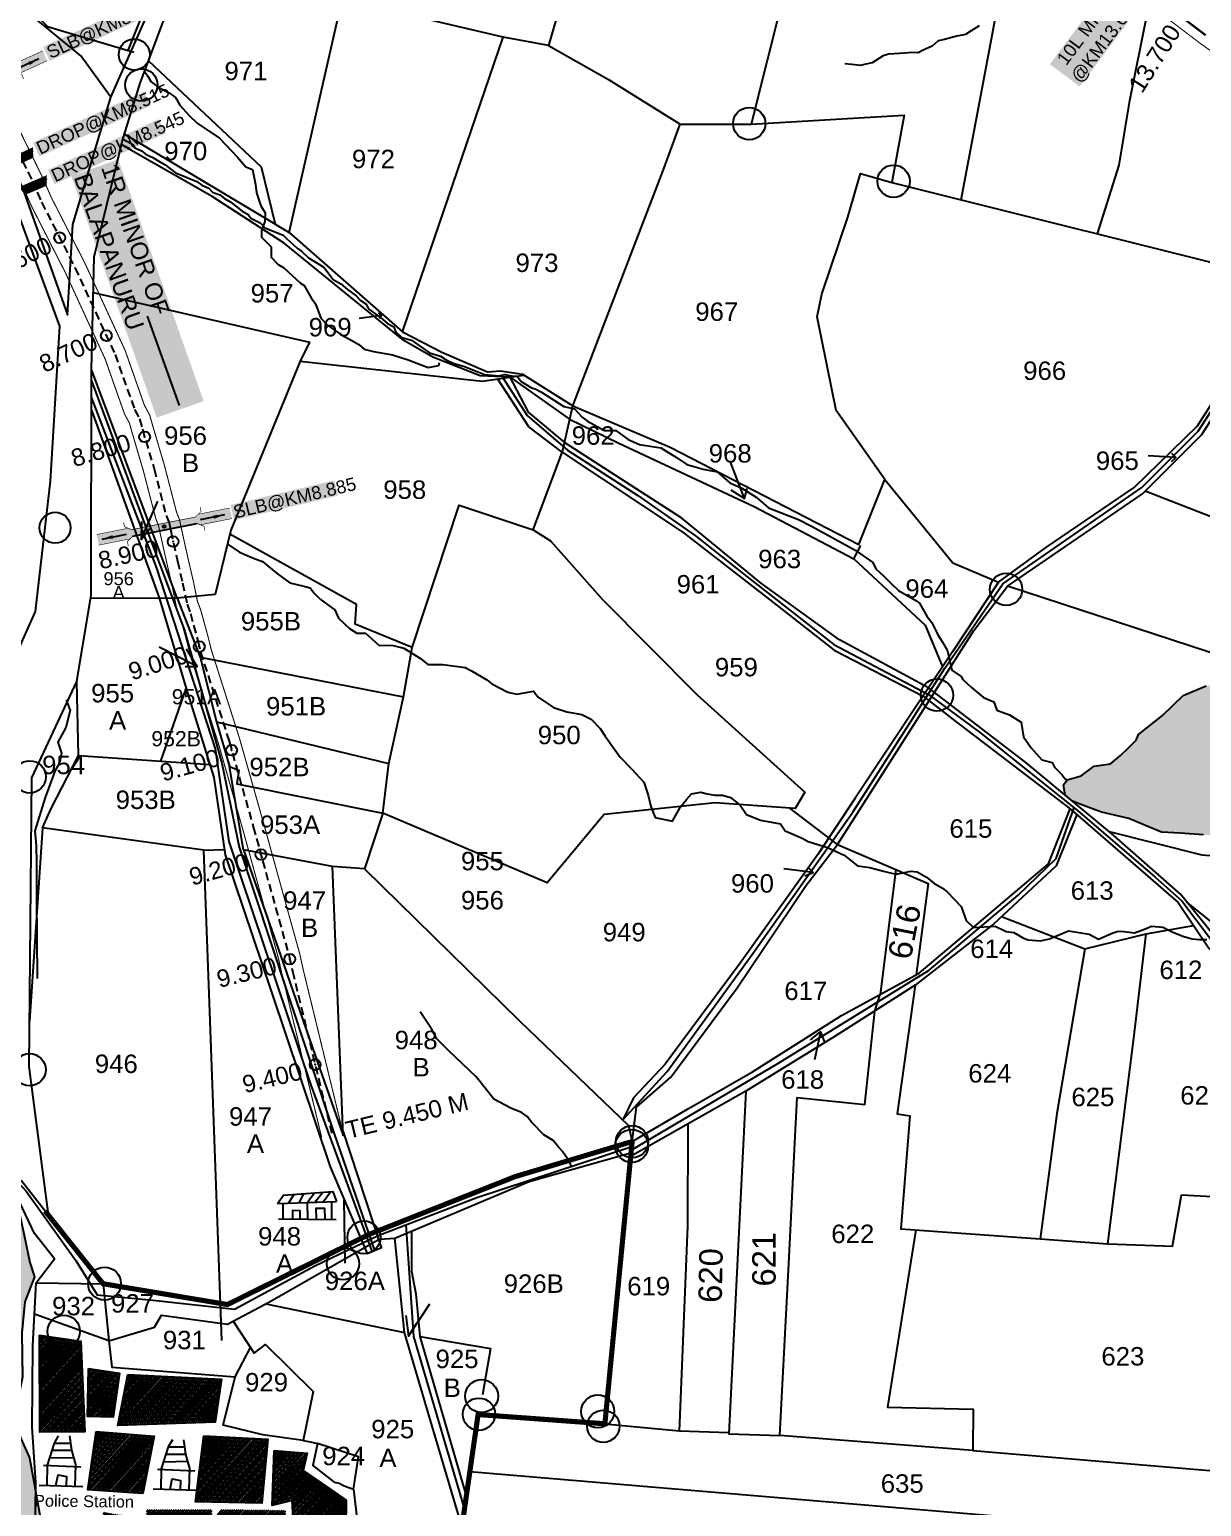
# Model space of a CAD drawing. Header units: millimetres. Extents: x 194974 to 210505, y 1603976 to 1614238.
# Drawn here: x 197653 to 198733, y 1608904 to 1610265 of the extents above; entities that cross this region are included whole.
import ezdxf
from ezdxf.enums import TextEntityAlignment as Align

# ---------------------------------------------------------------- set-up
doc = ezdxf.new("R2010")
doc.units = ezdxf.units.MM
doc.header["$LTSCALE"] = 15
doc.header["$PDMODE"] = 32
doc.header["$PDSIZE"] = 10
doc.linetypes.add('ACAD_ISO02W100', pattern=[15, 12, -3])
doc.linetypes.add('HIDDEN2', pattern=[0.1875, 0.125, -0.0625])
for name, color, linetype in [('BOUNDRY STONES', 240, 'Continuous'), ('CANAL1', 7, 'Continuous'), ('CS', 134, 'Continuous'), ('CSMark', 72, 'Continuous'), ('PAPER SIZE', 5, 'Continuous'), ('PLOTS', 7, 'Continuous'), ('PLOTS NO', 7, 'Continuous'), ('ROADS', 1, 'Continuous'), ('STREAMS', 4, 'Continuous'), ('STRUCTURE', 5, 'Continuous'), ('VILLAGE', 7, 'Continuous'), ('VILLAGE BOUNDRY', 5, 'Continuous'), ('wells', 7, 'Continuous')]:
    doc.layers.add(name, color=color, linetype=linetype)
doc.styles.get("Standard").update_dxf_attribs({"font": 'arial.ttf'})
doc.dimstyles.get("Standard").update_dxf_attribs({"dimtxt": 0.18, "dimasz": 0.18, "dimexe": 0.18, "dimexo": 0.0625, "dimgap": 0.09, "dimtad": 0, "dimtih": 1, "dimtoh": 1, "dimdec": 4, "dimzin": 0, "dimdsep": 46, "dimtxsty": 'Standard', "dimcen": 0.09, "dimadec": 0, "dimazin": 0, "dimtfac": 1, "dimtdec": 4, "dimtofl": 0, "dimtmove": 0, "dimatfit": 3, "dimfxl": 1, "dimtolj": 1, "dimtzin": 0, "dimarcsym": 0})

# ---------------------------------------------------------------- blocks, each defined once
blk = doc.blocks.new('DROP')
h = blk.add_hatch()
h.set_pattern_fill('ANSI31', color=1, scale=10, angle=45)
h.set_pattern_definition([(90, (-324.4107, -25.7687), (-1.25, 0), [])])
h.paths.add_polyline_path([(-9.9, -4.3), (-13.8, 4.1), (13.8, 4.1), (10.2, -4.3)])
at = {"layer": 'STRUCTURE', "color": 5, "const_width": 0.49}
blk.add_lwpolyline([(-9.9, -4.3), (-13.8, 4.1), (13.8, 4.1), (10.2, -4.3), (-9.9, -4.3)], dxfattribs=at)
at = {"layer": 'STRUCTURE', "color": 5}
blk.add_circle((0, 0), 1.33, dxfattribs=at)
blk = doc.blocks.new('SLB')
at = {"layer": 'STRUCTURE'}
h = blk.add_hatch(dxfattribs=at)
h.set_pattern_fill('DOTS', color=6, scale=20, angle=320.3722, style=0)
h.set_pattern_definition([(320.372247934, (-159.4327, -72.9564), (1.2786241598, 0.5641323054), [0, -1.25])])
h.paths.add_polyline_path([(769699.5, 1706871.1), (769699.5, 1706861.1), (769729.1, 1706861.1), (769732.1, 1706863.1), (769792.1, 1706863.1), (769795.1, 1706861.1), (769824.7, 1706861.1), (769824.7, 1706871.1), (769795.1, 1706871.1), (769792.1, 1706869.1), (769732.1, 1706869.1), (769729.1, 1706871.1)])
at = {"layer": 'STRUCTURE', "color": 6, "const_width": 0.628}
for points in [[(769726.1, 1706877.1), (769726.1, 1706873.1), (769732.1, 1706869.1), (769792.1, 1706869.1), (769798.1, 1706873.1), (769798.1, 1706877.1)], [(769726.1, 1706855.1), (769726.1, 1706859.1), (769732.1, 1706863.1), (769792.1, 1706863.1), (769798.1, 1706859.1), (769798.1, 1706855.1)]]:
    blk.add_lwpolyline(points, dxfattribs=at)
at = {"layer": 'STRUCTURE', "color": 6, "linetype": 'ACAD_ISO02W100', "ltscale": 0.5, "const_width": 0.5}
for points in [[(769699.5, 1706871.1), (769729.1, 1706871.1)], [(769795.1, 1706871.1), (769824.7, 1706871.1)], [(769699.5, 1706861.1), (769729.1, 1706861.1)], [(769795.1, 1706861.1), (769824.7, 1706861.1)]]:
    blk.add_lwpolyline(points, dxfattribs=at)
at = {"layer": 'STRUCTURE', "color": 6}
blk.add_lwpolyline([(769732.1, 1706863.1), (769792.1, 1706863.1)], dxfattribs=at)
blk.add_lwpolyline([(769732.1, 1706863.1), (769792.1, 1706863.1)], dxfattribs=at)
at = {"layer": 'STRUCTURE', "color": 0}
blk.add_circle((769762.1, 1706866.1), 1.24, dxfattribs=at)
for points in [[(769703.8, 1706866), (769726.7, 1706866)], [(769818.6, 1706865.8), (769795.7, 1706865.8)]]:
    blk.add_leader(points, dimstyle='Standard', override={"dimasz": 10, "dimgap": 0.09, "dimtad": 0}, dxfattribs=at)

msp = doc.modelspace()

# ---------------------------------------------------------------- hatches: boundary and pattern name
at = {"layer": 'VILLAGE'}
h = msp.add_hatch(dxfattribs=at)
h.set_pattern_fill('ANSI31', color=30, scale=11.805297, angle=2.6274)
h.set_pattern_definition([(47.627391, (153890.0272, 1592848.3399), (-1.09018614, 0.99452142), [])])
h.paths.add_polyline_path([(197717.2, 1608778.7), (197778.5, 1608777.5), (197782.5, 1608759.6), (197779.8, 1608744.3), (197747.3, 1608750.3), (197740.4, 1608725.5), (197723.1, 1608727), (197724, 1608737.1), (197697, 1608745), (197693.5, 1608746.6), (197696.2, 1608756.5), (197712.8, 1608755.4)])
h.paths.add_polyline_path([(197725.7, 1608835.5), (197779.6, 1608830.7), (197779.2, 1608784.8), (197718.6, 1608785.3)])
h.paths.add_polyline_path([(197788, 1608781.2), (197821.5, 1608778.2), (197821.3, 1608900.9), (197760.6, 1608900.7), (197759.6, 1608852.9), (197793, 1608852.3), (197792.5, 1608827.2)])
h.paths.add_polyline_path([(197828, 1608854.9), (197888.2, 1608855.8), (197890.8, 1608802.8), (197910.2, 1608799.9), (197907.8, 1608769.8), (197830.5, 1608776.1), (197828.7, 1608828.4)])
h.paths.add_polyline_path([(197816.7, 1608685.4), (197864, 1608669), (197907, 1608665.9), (197910.2, 1608680.3), (197877.9, 1608685.7), (197880.5, 1608708), (197825.2, 1608718.9)])
h.paths.add_polyline_path([(197894.7, 1608729.4), (197951.8, 1608716.2), (197939.3, 1608701.1), (197888.7, 1608710)])
h.paths.add_polyline_path([(197826.3, 1608772.4), (197818.1, 1608732.2), (197875.9, 1608721.6), (197880.5, 1608735.9), (197895.5, 1608741), (197897.4, 1608735.5), (197907.4, 1608734.7), (197909.7, 1608763.1)])
h.paths.add_polyline_path([(197787.2, 1608744), (197815.2, 1608738.7), (197822.3, 1608771.2), (197792.3, 1608774.8)])
h.paths.add_polyline_path([(197787.9, 1608738.5), (197818.8, 1608728.6), (197807.7, 1608695.3), (197779.9, 1608704.1)])
h.paths.add_polyline_path([(197682.9, 1608840.9), (197673.3, 1608808), (197685.1, 1608804.7), (197676.5, 1608772.6), (197702.2, 1608764.9), (197716.5, 1608838.3)])
h.paths.add_polyline_path([(197719.5, 1608856.5), (197753.7, 1608850.7), (197753.5, 1608893.1), (197720.7, 1608898.5)])
h.paths.add_polyline_path([(197714.3, 1608972.6), (197767.6, 1608968.4), (197757.1, 1608915.4), (197706.5, 1608918.9)])
h.paths.add_polyline_path([(197829.1, 1608900.9), (197889.1, 1608900.1), (197890.8, 1608862.7), (197831.9, 1608862.7), (197825.9, 1608897.6)])
h.paths.add_polyline_path([(197878.2, 1608955.1), (197908.7, 1608952.7), (197904.9, 1608936.7), (197931.4, 1608918.6), (197944.6, 1608909.5), (197944.1, 1608859.5), (197901.8, 1608861), (197901.7, 1608874.7), (197896.1, 1608886.9), (197894.8, 1608909.2), (197876.4, 1608904.5)])
h.paths.add_polyline_path([(197813.5, 1608968.6), (197872.6, 1608965.7), (197867.1, 1608906.6), (197805.9, 1608907.9)])
h.paths.add_polyline_path([(197743.3, 1609025.1), (197829.7, 1609021), (197824, 1608981.2), (197734.1, 1608978.3)])
h.paths.add_polyline_path([(197707.2, 1609030.7), (197735.6, 1609026.5), (197729.9, 1608985.9), (197706.1, 1608986.5)])
h.paths.add_polyline_path([(197662.1, 1609061.5), (197700, 1609055.8), (197703.8, 1608972.3), (197662.4, 1608972.2)])
at = {"layer": 'wells'}
h = msp.add_hatch(dxfattribs=at)
h.set_pattern_fill('DASH', color=4, scale=14.585985, angle=-0.032)
h.set_pattern_definition([(359.9679704, (169158.6997, 1606507.6775), (1.82426713, 1.82222866), [1.82324818, -1.82324818])])
h.paths.add_polyline_path([(198609.5, 1609573.4), (198622.3, 1609577.3), (198634.1, 1609586.2), (198649.3, 1609588.2), (198658.6, 1609596), (198666.1, 1609603.2), (198673.1, 1609610), (198675.1, 1609615.2), (198697.3, 1609632.9), (198707, 1609642.4), (198716.2, 1609651.3), (198724.3, 1609654.6), (198737.6, 1609660.1), (198747.4, 1609661.1), (198758.6, 1609662.3), (198768, 1609663.2), (198771.9, 1609663.6), (198781.2, 1609659.8), (198803.5, 1609654.6), (198818.9, 1609650.9), (198832.8, 1609647.6), (198848.9, 1609643.8), (198877.7, 1609640.5), (198909, 1609640.5), (198924.3, 1609640.4), (198947.9, 1609639.9), (198958.4, 1609639.7), (198972.2, 1609644.4), (198985.1, 1609648.8), (199004.7, 1609649.9), (199014.3, 1609650.4), (199019.1, 1609650.7), (199034.6, 1609651.6), (199042.1, 1609652), (199058.3, 1609649.6), (199068.3, 1609646.9), (199066.3, 1609639.4), (199061.3, 1609627.1), (199055.6, 1609612.9), (199037.3, 1609595.1), (199033, 1609587.9), (199019.5, 1609564.9), (199007.9, 1609555.5), (198997.4, 1609544), (198982.1, 1609534.2), (198969.6, 1609526.3), (198957.7, 1609518.7), (198937.3, 1609512.5), (198918.2, 1609506.7), (198900.9, 1609504.7), (198881.4, 1609502.4), (198857.6, 1609503.9), (198841.6, 1609506.2), (198820.8, 1609507.7), (198790.2, 1609515), (198767.9, 1609519.8), (198762.2, 1609521), (198735, 1609522.8), (198713.4, 1609524.2), (198696.4, 1609525.3), (198679.9, 1609532), (198666.2, 1609537.7), (198641.1, 1609543.8), (198624.5, 1609549.7), (198613.7, 1609554.2), (198607.4, 1609559.5), (198606, 1609568.9)])
h = msp.add_hatch(dxfattribs=at)
h.set_pattern_fill('DASH', color=4, scale=12.436833, angle=-16.6791)
h.set_pattern_definition([(343.3208545, (164753.1888, 1614645.4132), (1.93538719, 1.04300749), [1.55460416, -1.55460416])])
h.paths.add_polyline_path([(197636.3, 1609196.6), (197640.7, 1609186.4), (197647.7, 1609153.8), (197653.1, 1609128.5), (197657.5, 1609115.2), (197648.4, 1609092.1), (197645.7, 1609063.7), (197646.2, 1609022.8), (197642.3, 1609003.4), (197643.6, 1608968.9), (197652.9, 1608948.5), (197664.1, 1608885.3), (197667.4, 1608866.4), (197646.6, 1608854.4), (197610.6, 1608859.3), (197558.7, 1608866.4), (197530.9, 1608875.2), (197511.6, 1608912.3), (197498.7, 1608966.3), (197495.7, 1609003.4), (197496.4, 1609051), (197508.6, 1609084.5), (197517.7, 1609093.9), (197535.2, 1609098.7), (197560.9, 1609089.5), (197579.1, 1609078.7), (197585.5, 1609081.4), (197616.7, 1609131.2), (197631, 1609164.3)])

# ---------------------------------------------------------------- linework, layer by layer
at = {"layer": 'BOUNDRY STONES', "color": 1}
for centre, radius in [((197749.3, 1610242.2), 14.3), ((197755.9, 1610214.1), 14.9), ((198316.2, 1610178.5), 14.9), ((198449.3, 1610125.4), 14.9), ((197676.4, 1609805.9), 14.3), ((198553.1, 1609749.1), 14.9), ((198489.3, 1609651.6), 14.9), ((197652.9, 1609576.2), 14.9), ((197652.8, 1609306.2), 14.9), ((198207.9, 1609235.9), 15.2), ((198208.3, 1609239.8), 14.9), ((197961, 1609151.6), 15.2), ((197941.8, 1609127.4), 14.9), ((197721.9, 1609109), 15.2), ((197684.4, 1609065), 14.9), ((198069.5, 1609005.3), 15.2), ((198067.1, 1608988.6), 14.9), ((198176.6, 1608991.2), 15.2), ((198181.7, 1608977.5), 14.9)]:
    msp.add_circle(centre, radius, dxfattribs=at)
at = {"layer": 'CANAL1', "color": 200, "const_width": 1}
for points in [[(198691.6, 1610283.2), (198731.6, 1610252.8), (198763.1, 1610230.3)], [(197640.4, 1610178.9), (197664.4, 1610129.7), (197672.9, 1610110.4), (197703.7, 1610050.1), (197741, 1609969.2), (197758.7, 1609918.8), (197763.5, 1609910), (197766.4, 1609899.8), (197777.3, 1609862.8), (197788.3, 1609820.4), (197791.1, 1609813.2), (197792.8, 1609805.1), (197799, 1609777.2), (197803.7, 1609757.1), (197807.6, 1609738.1), (197810.7, 1609729.8), (197817.7, 1609704.2), (197820.2, 1609693.9), (197846.3, 1609611.9), (197868.8, 1609532.7), (197877.3, 1609501.8), (197901.8, 1609413.3), (197904.9, 1609399.3), (197941.6, 1609248.6)], [(197646.3, 1610121.2), (197654.9, 1610101.8), (197685.7, 1610041.4), (197722.4, 1609961.7), (197740.4, 1609910.7), (197744.9, 1609902.4), (197747.2, 1609894.2), (197758, 1609857.4), (197769.2, 1609814.2), (197771.8, 1609807.5), (197773.2, 1609800.9), (197779.5, 1609772.7), (197784.2, 1609752.8), (197788.3, 1609732.5), (197791.6, 1609723.7), (197798.3, 1609699.2), (197800.9, 1609688.5), (197827.2, 1609606.1), (197849.5, 1609527.4), (197858, 1609496.5), (197882.4, 1609408.5), (197885.4, 1609394.7), (197922.1, 1609243.9)]]:
    msp.add_lwpolyline(points, dxfattribs=at)
at = {"layer": 'CANAL1', "color": 1, "linetype": 'HIDDEN2', "ltscale": 4, "const_width": 2}
msp.add_lwpolyline([(198697.1, 1610290.3), (198737, 1610260)], dxfattribs=at)
at = {"layer": 'CANAL1', "color": 1, "linetype": 'HIDDEN2', "ltscale": 4}
msp.add_lwpolyline([(197631.5, 1610174.3), (197655.4, 1610125.5), (197663.9, 1610106.1), (197694.7, 1610045.7), (197731.7, 1609965.5), (197749.6, 1609914.8), (197754.2, 1609906.2), (197756.8, 1609897), (197767.7, 1609860.1), (197778.7, 1609817.3), (197781.5, 1609810.3), (197783, 1609803), (197789.2, 1609775), (197793.9, 1609755), (197798, 1609735.3), (197801.1, 1609726.8), (197808, 1609701.7), (197810.5, 1609691.2), (197836.8, 1609609), (197859.1, 1609530.1), (197867.6, 1609499.1), (197892.1, 1609410.9), (197895.2, 1609397), (197931.8, 1609246.3)], dxfattribs=at)
at = {"layer": 'CS', "color": 2}
for p in [(197680.6, 1610073.3), (197723.6, 1609983), (197758.9, 1609889.7), (197785.2, 1609793.2), (197809.3, 1609696.3), (197839.1, 1609600.8), (197866.1, 1609504.6), (197892.7, 1609408.2), (197916.1, 1609310.9)]:
    msp.add_point(p, dxfattribs=at)
at = {"layer": 'PLOTS'}
for points in [[(197743.8, 1610245.8), (197777.1, 1610330.1), (197816.1, 1610415.9), (197842.5, 1610458.2), (197900.5, 1610565.1), (197941.7, 1610630.3), (197958.2, 1610660), (198003.5, 1610757.7), (198025.9, 1610805.1), (198028.9, 1610825.9), (198031.2, 1610917.7), (198035.8, 1610976.2), (198059, 1611043.2), (198080, 1611101.1), (198107.2, 1611192.3), (198108, 1611211.6), (198097.8, 1611224.3)], [(197272.9, 1610937.9), (197313.3, 1610860.7), (197358.6, 1610775.6), (197383.3, 1610713.3), (197428.4, 1610639.4), (197456.2, 1610586.4), (197494.1, 1610500.7), (197508.5, 1610468.3), (197556.6, 1610377.4), (197573.4, 1610362.5), (197669.5, 1610268), (197749, 1610244.3)], [(197670.3, 1609172.4), (197652.6, 1609309.1), (197655, 1609575.2), (197696.5, 1609664), (197709.7, 1609743.7), (197709.8, 1609951.9), (197712.3, 1610055.6), (197738.6, 1610162.9), (197754.9, 1610215.9), (197796.4, 1610326.8), (197829.5, 1610407.9), (197878.9, 1610498.1), (197927.1, 1610594.2)], [(198189.7, 1610451.3), (198131.2, 1610250.4), (198089.3, 1610258.2), (197940.9, 1610293.2), (197796.4, 1610326.8)], [(197879.1, 1610085.9), (197892.1, 1610078.1), (197940.9, 1610293.2)], [(197892.1, 1610078.1), (197996.7, 1609986.6), (198089.3, 1610258.2)], [(198131.2, 1610250.4), (198186.6, 1610219.1), (198252.5, 1610178), (198318, 1610177.9)], [(197762.6, 1610236.5), (197866.3, 1610138.5), (197879.1, 1610085.9), (197740.4, 1610168.7)], [(197996.7, 1609986.6), (198032.8, 1609967.9), (198075.1, 1609949.5), (198087.1, 1609950.7), (198107.2, 1609947.4), (198153.5, 1609918.4), (198236.8, 1610135.2), (198252.5, 1610178)], [(198095.8, 1609944.6), (198068.1, 1609946.1), (198024.6, 1609963.2), (197997.9, 1609978.4), (197946.8, 1610019.9), (197887.5, 1610068.2), (197821.1, 1610111.3), (197737.6, 1610158.9)], [(198153.5, 1609918.4), (198243.5, 1609880.1), (198417.3, 1609790.3), (198441.3, 1609850.4), (198396.5, 1609914.1), (198378.9, 1610000.4), (198383.3, 1610021.2), (198407.3, 1610092.2), (198418.7, 1610132.5), (198447.8, 1610124.2)], [(198397.5, 1609514), (198481.2, 1609645), (198523.4, 1609711.1), (198554.4, 1609752), (198678.8, 1609837.2), (198733.4, 1609891.8), (198759.4, 1609932.2), (198800, 1609995.3), (198804.6, 1610035)], [(198441.3, 1609850.4), (198503.8, 1609773.6), (198546, 1609755.6), (198589.3, 1609787.4), (198671, 1609843.1), (198729.5, 1609899.9), (198783.1, 1609983), (198804.6, 1610035)], [(197711.5, 1610022.8), (197910.9, 1609977.1), (197902.3, 1609959.4), (197838.5, 1609803.7), (197823.9, 1609744.4), (197789, 1609741), (197709.8, 1609951.9)], [(197902.3, 1609959.4), (198070.2, 1609940.9), (198108.6, 1609946.5)], [(198143.8, 1609875.5), (198113.2, 1609898.8), (198084.5, 1609943)], [(198094.6, 1609946.6), (198112.5, 1609912.6), (198145.9, 1609884.6)], [(198095.8, 1609944.6), (198150.7, 1609906), (198195.4, 1609884.3), (198320.9, 1609825.6), (198412.7, 1609777.2), (198419, 1609789.4)], [(197709.8, 1609914.2), (197772.3, 1609741.2), (197789, 1609741)], [(198005.4, 1609695.6), (198049, 1609826.6), (198117.1, 1609803.9), (198144, 1609876.1), (198153.5, 1609918.4)], [(198481.5, 1609658.3), (198399.4, 1609702.7), (198327.5, 1609754.5), (198254.2, 1609814.7), (198145.9, 1609884.6)], [(198143.8, 1609875.5), (198255.5, 1609801.5), (198334.9, 1609739.6), (198394.6, 1609693.1), (198476.5, 1609650.7), (198506.9, 1609626.9), (198612.2, 1609546.7), (198711.7, 1609460.3), (198739.9, 1609418.2), (198759.4, 1609397.4), (198797.9, 1609301.7), (198839, 1609222.8), (198879.3, 1609145.5), (198944.5, 1609036.4), (198989.1, 1608958.1), (199020.1, 1608903.6), (199070.4, 1608819)], [(198681.4, 1609839.8), (198880.1, 1609762.6), (199063.6, 1609698.4), (198980.2, 1609662.4)], [(198117.1, 1609803.9), (198133.1, 1609793.7), (198181.1, 1609739.8), (198268.1, 1609652.2), (198367.4, 1609562.1), (198358.5, 1609547), (198284.8, 1609552.4), (198182.6, 1609541.5), (198129.9, 1609478.5), (197978.6, 1609542.8), (197984, 1609588.4), (197997.4, 1609649.9)], [(197789, 1609741), (197810.2, 1609686.6), (197997.4, 1609649.9), (198005.4, 1609695.6), (197952.9, 1609717.1), (197954.1, 1609735.2), (197837.6, 1609800.1)], [(198412.7, 1609777.2), (198478.5, 1609716.2), (198494.4, 1609677.8)], [(198546, 1609755.6), (198503.6, 1609691.6), (198474.2, 1609647.3), (198414, 1609556.7), (198379.5, 1609504.6), (198307.8, 1609404.6), (198254.5, 1609332.4), (198238.8, 1609311.2), (198209.6, 1609280.2), (198199.6, 1609260)], [(198648, 1609525.8), (198733.5, 1609504.2), (198935.4, 1609487.3), (198990.7, 1609514.5), (199066, 1609610.5), (199089.3, 1609653.1), (198858.5, 1609672.8), (198774.1, 1609680), (198554.4, 1609752)], [(197709.7, 1609741), (197772.3, 1609741.2)], [(197772.3, 1609741.2), (197797.1, 1609657.8), (197822.7, 1609575.7), (197833.3, 1609504.2), (197875.5, 1609378.5), (197929.9, 1609216.6), (197964.1, 1609136.8)], [(197810.2, 1609686.6), (197825.3, 1609627), (197984, 1609588.4)], [(197664.8, 1609529.1), (197672.8, 1609547.1), (197697.8, 1609595.9), (197696.5, 1609664)], [(197773.8, 1609590.7), (197797.1, 1609657.8)], [(199599, 1607739.2), (199619.4, 1607802.5), (199612.6, 1607826.4), (199572.5, 1607943), (199547.6, 1608004.7), (199500.8, 1608101.5), (199459.2, 1608167.8), (199386.2, 1608290.1), (199325.3, 1608401.5), (199254.4, 1608552.3), (199202.4, 1608663), (199108, 1608784.4), (199094.4, 1608801.9), (199019.2, 1608930.4), (198954.7, 1609041), (198895.6, 1609142.4), (198833.5, 1609249.1), (198791.9, 1609352), (198768.4, 1609399.9), (198735.9, 1609440.6), (198713.9, 1609468.1), (198650.3, 1609523.9), (198571.2, 1609589.4), (198481.5, 1609658.3)], [(197825.3, 1609627), (197837, 1609585.8), (197845.8, 1609582.3), (197843.9, 1609569.7), (197978.6, 1609542.8), (197961.6, 1609491.3), (197932.1, 1609493.5), (197850.1, 1609509), (197837, 1609585.8)], [(197697.8, 1609595.9), (197819, 1609587.6)], [(198208.3, 1609240), (198212.4, 1609271.8), (198243.9, 1609299.2), (198305.1, 1609381.6), (198368, 1609475.3), (198397.5, 1609514), (198353.8, 1609547.3)], [(198208.3, 1609240), (198260.9, 1609270.8), (198319.3, 1609304.4), (198401.4, 1609356.1), (198472.8, 1609395.3), (198519.9, 1609435), (198592.1, 1609495.9), (198612.2, 1609546.7)], [(198618.3, 1609541.4), (198599.3, 1609494.1), (198541.3, 1609440.5), (198469.3, 1609384.1), (198395.4, 1609337), (198313.2, 1609286.5), (198206.9, 1609226.2)], [(197813.6, 1609508.5), (197664.8, 1609529.1), (197652.9, 1609350.9)], [(197830.1, 1609056.6), (197819, 1609359.7), (197813.6, 1609508.5), (197832.5, 1609509.2)], [(197850.1, 1609509), (197884.1, 1609411.7), (197913.8, 1609326.4), (197941.9, 1609245.7), (197932.1, 1609493.5)], [(198397.5, 1609514), (198451.4, 1609490.8), (198481.2, 1609478), (198470, 1609393.8)], [(197961.6, 1609491.3), (198104.4, 1609351.4), (198205.1, 1609254.7), (198208.3, 1609240)], [(198451.4, 1609490.8), (198437.1, 1609375.7)], [(198646.8, 1609145.7), (198706.4, 1609143.4), (198714.6, 1609191), (198835, 1609184.3), (198837.4, 1609226), (198837.9, 1609255), (198999.8, 1609211.1), (199029.6, 1609354.2), (199045.1, 1609428.2), (198932.7, 1609444.7), (198894.4, 1609258), (198853, 1609299.8), (198812.8, 1609388.7), (198788.3, 1609405.8), (198719.5, 1609461.1)], [(198548.9, 1609447.5), (198625.6, 1609417.7), (198682.3, 1609431.4), (198725.8, 1609439.3)], [(198625.6, 1609417.7), (198599.9, 1609265.8), (198584.6, 1609150.3), (198646.8, 1609145.7), (198670.7, 1609335.3), (198682.3, 1609431.4)], [(198469.3, 1609384.1), (198452.5, 1609265.4), (198464.4, 1609263.7), (198456.1, 1609159.6), (198584.6, 1609150.3)], [(198469.7, 1609158.6), (198443.7, 1608995.1), (198522.7, 1608993.3), (198522.3, 1608955.2), (198344.5, 1608969), (198353, 1609133.4), (198358.4, 1609238.8), (198360.5, 1609280.7), (198422.7, 1609274.1), (198431.9, 1609360.3), (198437.1, 1609375.7)], [(198313.2, 1609286.5), (198297.4, 1608970.5), (198344.5, 1608969)], [(197964.1, 1609136.8), (197977.3, 1609142.4), (197941.7, 1609250.9)], [(198251.9, 1608972.9), (198259.8, 1609161.9), (198260.1, 1609256.3)], [(197726, 1609056.3), (197767.9, 1609068.8), (197774.4, 1609079.9), (197835.2, 1609071.6), (197874, 1609092.2), (197975, 1609150), (197989.7, 1609150.8), (198046.4, 1609174.9), (198113.5, 1609203.3), (198207.9, 1609229.9)], [(197645.1, 1609204.3), (197667.1, 1609176)], [(197499.6, 1608917.1), (197518.6, 1608883.4), (197515.3, 1608876.5), (197532.3, 1608864.4), (197579.1, 1608853), (197617.9, 1608850.1), (197657.7, 1608849.7), (197658.5, 1608925.7), (197655.2, 1608976.8), (197655.7, 1609051.7), (197659, 1609109.8), (197675.7, 1609131.8), (197657.5, 1609155.2), (197635.4, 1609201.9)], [(197943.7, 1609128), (197943, 1609186)], [(198050.3, 1608888.6), (198021.5, 1608986), (197998.5, 1609063.8), (197989.7, 1609150.8)], [(198004.8, 1609157.2), (198004.8, 1609120.5), (198008.8, 1609099.6), (198012.5, 1609060.4), (198054.8, 1608915.5)], [(197659, 1609109.8), (197720.6, 1609108.9), (197726, 1609056.3), (197657.3, 1609080.7)], [(197870.6, 1609090.4), (197998.5, 1609063.8)], [(197840.5, 1609074.4), (197859.9, 1609045), (197870.3, 1609052.9), (197914.3, 1609009.4), (197904.9, 1608964.5), (197911.6, 1608963), (197918.3, 1608961.6), (197914, 1608941.4), (197933.7, 1608926.1), (197938.2, 1608925), (197942.9, 1608922.5), (197942.9, 1608922.5), (197951.4, 1608919.5), (197956.1, 1608949.4), (197918.3, 1608961.6)], [(197726, 1609056.3), (197728.6, 1609032.1), (197842.3, 1609023.1)], [(198012.5, 1609060.4), (198077.6, 1609049.1), (198070.3, 1609006.6)], [(197904.9, 1608964.5), (197868, 1608969.5), (197831.3, 1608978.5), (197842.3, 1609023.1), (197856.6, 1609050.1)], [(198297.5, 1608971.4), (198251.9, 1608972.9), (198183.2, 1608979.5)], [(198522.3, 1608955.2), (198780.7, 1608933.3), (198812.5, 1608934.9), (198818.5, 1608959.6)], [(198058.8, 1608935.9), (198772.1, 1608875.7), (198974.8, 1608850.6)], [(197951.4, 1608919.5), (197958.4, 1608858.8), (197973.8, 1608818), (197971.8, 1608810.2), (197983.5, 1608808.4)]]:
    msp.add_lwpolyline(points, dxfattribs=at)
at = {"layer": 'PLOTS', "color": 0}
for points in [[(197927.1, 1610594.2), (198241.7, 1610526.5), (198224.9, 1610447.5), (198377.4, 1610414.3), (198318, 1610177.9), (198459, 1610186.2), (198447.8, 1610124.2), (198804.6, 1610035), (198818.8, 1610072.1), (198889.8, 1610150.1), (198914, 1610188.4), (198939.4, 1610226.6), (198985.8, 1610290.9), (199313.4, 1610144.3), (199321.7, 1610167.4), (199473, 1610144.6), (199753.8, 1610113.8)], [(198511.7, 1610108.2), (198539.9, 1610258.2), (198546.5, 1610293.5), (198555, 1610344.7), (198562.1, 1610387.8), (198564, 1610400.4)], [(198637.3, 1610076.8), (198657.4, 1610140.2), (198667.2, 1610199.8), (198683.2, 1610279.3), (198713.5, 1610277.9), (198726.9, 1610341)]]:
    msp.add_lwpolyline(points, dxfattribs=at)
at = {"layer": 'PLOTS NO'}
for points in [[(197977.3, 1610001.7), (197956.7, 1609998.7)], [(197974.2, 1610004.1), (197977.4, 1610001.6), (197975.2, 1609998.9)], [(198709.4, 1609870.7), (198684.1, 1609872.1)], [(198705.6, 1609867.1), (198709.4, 1609870.7), (198705.9, 1609874.5)], [(198311.8, 1609832.8), (198298.7, 1609867.4)], [(197755.8, 1609795.1), (197771.2, 1609830.3)], [(198299.4, 1609841), (198311.8, 1609832.8), (198314.4, 1609842.1)], [(197756, 1609811.8), (197755.8, 1609795.1), (197763.7, 1609805.3)], [(197807.4, 1609677.9), (197772.4, 1609695.9)], [(197796.4, 1609677.9), (197807.4, 1609677.9), (197797.6, 1609693.8)], [(198375.1, 1609488.2), (198348.3, 1609491.3)], [(198367.4, 1609484.9), (198375.1, 1609488.2), (198371.6, 1609491.6)], [(198372.7, 1609333.8), (198382, 1609341.2), (198385.3, 1609332.2)], [(198382, 1609341.2), (198376.5, 1609315.4)], [(198002.2, 1609060.7), (198021.8, 1609090.4)], [(197999.8, 1609079.7), (198002.2, 1609060.7), (198009.5, 1609072.1)]]:
    msp.add_lwpolyline(points, dxfattribs=at)
at = {"layer": 'ROADS', "color": 1}
for points in [[(197727.6, 1610202.8), (197770.7, 1610300.4), (197830.8, 1610430.1), (197888.1, 1610535.9), (197948.5, 1610633.7), (197998.4, 1610735.6), (198031.4, 1610804.9), (198039.5, 1610942.2), (198041.5, 1610977.5), (198081.7, 1611094.1), (198113.3, 1611196.3), (198113.9, 1611213.4), (198107.7, 1611220.4)], [(197577.6, 1610297.9), (197614.4, 1610191.9), (197647.2, 1610116.4), (197687.7, 1610002.3), (197692.7, 1610085.6), (197727.6, 1610202.8), (197700.1, 1610241), (197643.7, 1610287.5), (197545.6, 1610381)], [(197568.1, 1610300.8), (197601.7, 1610195.9), (197642.1, 1610095.8), (197680.3, 1609991.7), (197671.8, 1609848.9), (197658.1, 1609728.8), (197636.1, 1609679.9), (197603.7, 1609502.1), (197588.1, 1609411.3), (197594.5, 1609279.7), (197596.1, 1609257.5)]]:
    msp.add_lwpolyline(points, dxfattribs=at)
at = {"layer": 'ROADS'}
for points in [[(198199.6, 1609260), (198240.7, 1609304.7), (198319.6, 1609413.4), (198411.9, 1609543.8), (198496.5, 1609676.3), (198550, 1609754.3), (198678.3, 1609843.1), (198730, 1609894.8), (198788.1, 1609984.6), (198801.8, 1610018.1), (198808.2, 1610036.8)], [(197709.8, 1609941.2), (197761.3, 1609803.2), (197795.2, 1609712.1), (197830.2, 1609589), (197846.1, 1609511.3), (197889.7, 1609379.6), (197933.3, 1609247.9), (197970.7, 1609139.6)], [(198089.4, 1609943.7), (198111.7, 1609909.4), (198148.7, 1609877.5), (198213.7, 1609835.6), (198266.7, 1609798.5), (198314.2, 1609761.1), (198394.1, 1609698.2), (198481.6, 1609652.3), (198528.5, 1609617.4), (198619, 1609545.2), (198690.3, 1609484.1), (198715.2, 1609462), (198764.2, 1609396.8), (198803.7, 1609303.8), (198829.1, 1609250.3), (198868.5, 1609175.5), (198930.7, 1609071.7), (199022.1, 1608911.3), (199093.3, 1608787.6)], [(197968.8, 1609138.8), (197912.5, 1609291.9), (197836.9, 1609516.5), (197824.1, 1609602), (197770.2, 1609768.5), (197709.8, 1609926.4)], [(197286.8, 1609544.5), (197411, 1609445.7), (197498.6, 1609368.3), (197567.8, 1609287.6), (197605.8, 1609241.2), (197649.8, 1609194.3), (197695.5, 1609130.2), (197715, 1609098.8), (197769.4, 1609093.4), (197841.6, 1609085.5), (197915.9, 1609125.3), (197974.1, 1609153.3), (198065.3, 1609188.4), (198208.1, 1609235.3)], [(198207.5, 1609232.1), (198342.7, 1609311.9), (198482.2, 1609398.1), (198564.1, 1609467.3), (198599.1, 1609500.9), (198615.7, 1609547.9)], [(197999.7, 1609163.2), (198006.8, 1609060.3), (198052.8, 1608903.7)]]:
    msp.add_lwpolyline(points, dxfattribs=at)
at = {"layer": 'STREAMS'}
for points in [[(198528.3, 1610268.6), (198520.8, 1610264), (198515.5, 1610260.7), (198507.5, 1610259.2), (198502.9, 1610257.8), (198496.2, 1610256.1), (198490.5, 1610254.7), (198484.9, 1610250), (198476.5, 1610246.1), (198471.9, 1610243.9), (198465.7, 1610244.2), (198459.9, 1610243.3), (198444.6, 1610242.6), (198439.8, 1610240.9), (198429.7, 1610234.6), (198423.9, 1610233.3), (198418.8, 1610232.1), (198410.8, 1610233), (198404.4, 1610233.6)], [(198609.5, 1609573.4), (198622.3, 1609577.3), (198634.1, 1609586.2), (198649.3, 1609588.2), (198658.6, 1609596), (198666.1, 1609603.2), (198673.1, 1609610), (198675.1, 1609615.2), (198697.3, 1609632.9), (198707, 1609642.4), (198716.2, 1609651.3), (198724.3, 1609654.6), (198737.6, 1609660.1)], [(198735, 1609522.8), (198713.4, 1609524.2), (198696.4, 1609525.3), (198679.9, 1609532), (198666.2, 1609537.7), (198641.1, 1609543.8), (198624.5, 1609549.7), (198613.7, 1609554.2), (198607.4, 1609559.5), (198606, 1609568.9), (198609.5, 1609573.4)], [(197636.3, 1609196.6), (197640.7, 1609186.4), (197647.7, 1609153.8), (197653.1, 1609128.5), (197657.5, 1609115.2), (197648.4, 1609092.1), (197645.7, 1609063.7), (197646.2, 1609022.8), (197642.3, 1609003.4), (197643.6, 1608968.9), (197652.9, 1608948.5), (197664.1, 1608885.3)]]:
    msp.add_lwpolyline(points, dxfattribs=at)
at = {"layer": 'STREAMS', "color": 4}
for points in [[(197758.4, 1610227.3), (197761.8, 1610222.2), (197765, 1610216.9), (197772, 1610211.8), (197781.5, 1610206.8), (197787.5, 1610202.6), (197791.3, 1610195.4), (197800.1, 1610185.9), (197807.4, 1610178.9), (197827.9, 1610165), (197844.4, 1610147.6), (197852.3, 1610138.8), (197858.3, 1610136.3), (197861.2, 1610122.5), (197862.1, 1610114.6), (197865.9, 1610102.6), (197870, 1610096.2), (197869.7, 1610088.3), (197866.5, 1610079.8), (197866.5, 1610073.8), (197875.7, 1610065), (197875.7, 1610055.5), (197882, 1610048.5), (197887.1, 1610045.4), (197902.6, 1610031.3), (197906.1, 1610029.1), (197912.4, 1610018), (197916.5, 1610012.3), (197921.2, 1609999), (197927.6, 1609992.7), (197939.9, 1609984.2), (197950, 1609978.5), (197956.4, 1609974.7), (197961.4, 1609970.6), (197970, 1609968.4), (197987.4, 1609965.2), (197995, 1609963), (198001.9, 1609960.8), (198020.3, 1609953.6), (198030.2, 1609955.5), (198030.8, 1609958.3)], [(197738.4, 1610164.4), (197742.4, 1610162.3), (197747.6, 1610159.5), (197750, 1610156.2), (197756.1, 1610153.4), (197760.3, 1610149.9), (197766.4, 1610147.3), (197772.1, 1610144), (197777.8, 1610140.4), (197787.5, 1610133.2), (197794.4, 1610130.3), (197801, 1610127.5), (197806.9, 1610125.2), (197811.7, 1610121.6), (197818.1, 1610118.9), (197821.6, 1610115.3), (197828.2, 1610112.8), (197832.6, 1610109.6), (197838.5, 1610106.2), (197848.9, 1610097.7), (197854.6, 1610094.3), (197856.7, 1610091.3), (197865.5, 1610086.9), (197869.7, 1610082.3), (197876.7, 1610079.7), (197886.6, 1610075.7), (197889.3, 1610072.8), (197899.5, 1610063.7), (197903.9, 1610060.6), (197910, 1610054.7), (197924.1, 1610046.2), (197932.6, 1610034.9), (197939.8, 1610030.9), (197945.9, 1610025.7), (197953.9, 1610019.6), (197957.5, 1610015.6), (197962.7, 1610012.4), (197965.5, 1610007.5), (197973.3, 1610001.9), (197976, 1610000.2), (197982.8, 1609994.3), (197988.5, 1609991.1), (197990.1, 1609986.9), (197996, 1609981.4), (198004.9, 1609978.9), (198021.4, 1609967.1), (198031.5, 1609964), (198037, 1609960.8), (198043.3, 1609957.7), (198053.7, 1609954.7), (198062.3, 1609951.3), (198072.2, 1609947.1), (198085.3, 1609946), (198091, 1609947.3), (198098.2, 1609945.8), (198102.2, 1609945.8), (198106, 1609940.8), (198115.4, 1609934.9), (198119, 1609934), (198124.9, 1609930.9), (198145.3, 1609917.8), (198155.1, 1609915.5), (198162.2, 1609908), (198167.3, 1609904.3), (198182.9, 1609895.5), (198193.4, 1609895.5), (198204.6, 1609887.3), (198215.1, 1609882.6), (198234.8, 1609879.5), (198249.1, 1609870.7), (198258.6, 1609864.3), (198273.8, 1609859.8), (198286.7, 1609857.5), (198298.3, 1609847.3), (198309.4, 1609842.5), (198322.7, 1609834.1), (198333.9, 1609824.2), (198361.7, 1609813.4), (198374.2, 1609806.9), (198414.5, 1609784.9), (198420.9, 1609780.2), (198430.1, 1609773.8), (198433.1, 1609768), (198439.9, 1609761.6), (198446.4, 1609755.1), (198453.8, 1609748), (198469.8, 1609738.8), (198473.2, 1609736.5), (198479.9, 1609724.3), (198484.7, 1609718.5), (198489.8, 1609707.7), (198494.5, 1609700.5), (198498.9, 1609692.4), (198503, 1609674.6), (198511.5, 1609668.8), (198513.2, 1609666.1), (198521.3, 1609658.6), (198532.2, 1609649.5), (198541.7, 1609645.4), (198544.4, 1609637.6), (198556.3, 1609633.5), (198566.8, 1609626.8), (198569.1, 1609613.2), (198576.3, 1609603), (198586.1, 1609591.9), (198595.6, 1609589.5), (198597.7, 1609585.3), (198604.4, 1609578.5), (198607.2, 1609574.7), (198609.5, 1609573.4)], [(197835.1, 1609791.1), (197846.4, 1609783.3), (197855.5, 1609779.5), (197859.4, 1609777.7), (197867.5, 1609774.9), (197873.1, 1609770.3), (197881.3, 1609763.3), (197892.9, 1609755.2), (197905.6, 1609752), (197911.6, 1609750.6), (197915.1, 1609745.6), (197920.7, 1609740), (197931.3, 1609732.3), (197934.1, 1609730.1), (197937.6, 1609722.4), (197947.8, 1609712.9), (197954.5, 1609708.7), (197962.6, 1609708.7), (197974.7, 1609697.5), (197988.1, 1609697.2), (197997.9, 1609695), (198013.1, 1609685.2), (198020.1, 1609679.9), (198033.9, 1609679.9), (198054.3, 1609677.1), (198060.3, 1609673.9), (198074.4, 1609665.8), (198079, 1609661.9), (198093.8, 1609654.2), (198101.9, 1609652.4), (198117.4, 1609655.2), (198121.6, 1609649.6), (198135.7, 1609640.1), (198148.1, 1609636.2), (198161.8, 1609633.7), (198170.6, 1609629.5), (198178.7, 1609620.7), (198183.6, 1609613.6), (198197.2, 1609594.4), (198207.7, 1609583.5), (198219, 1609571.2), (198223.2, 1609559.2), (198225.7, 1609549), (198229.6, 1609538.8), (198245.4, 1609535.3), (198252.8, 1609548.6), (198258.5, 1609555.3), (198263.1, 1609560.6), (198271.5, 1609562), (198277.5, 1609560.6), (198284.6, 1609559.2), (198291.6, 1609559.2), (198299, 1609557.1), (198307.8, 1609550), (198313.8, 1609541.6), (198326.5, 1609536.3), (198345.2, 1609532.8), (198349.4, 1609526.4), (198365.2, 1609519.7), (198370.5, 1609516.5), (198388.3, 1609511.1), (198403.8, 1609504), (198416.2, 1609494.2), (198427.4, 1609492.7), (198440.1, 1609489.2), (198451.4, 1609486.4), (198459.5, 1609488.1), (198465.1, 1609489.2), (198471.1, 1609488.8), (198479.6, 1609483.6), (198486.3, 1609478.3), (198494.4, 1609473.7), (198498.6, 1609470.2), (198511.7, 1609456.8), (198516.2, 1609443.8), (198522.9, 1609437.4), (198543, 1609438.5), (198553.2, 1609433.5), (198560.3, 1609432.8), (198569.1, 1609427.5), (198573.3, 1609426.1), (198584.9, 1609425.1), (198593.1, 1609426.8), (198610.7, 1609434.2), (198629.5, 1609431.3), (198638.3, 1609426.7), (198650.7, 1609432), (198656.3, 1609434.1), (198661.6, 1609433.7), (198671.5, 1609432.3), (198680.6, 1609435.8), (198687, 1609438.6), (198697.6, 1609437.6), (198706.7, 1609433), (198716.9, 1609429.1), (198724.7, 1609427), (198731, 1609426.3), (198738.1, 1609426.3)], [(197686.6, 1609647.2), (197690.4, 1609637.3), (197686.2, 1609621.7), (197679, 1609608.1), (197682.4, 1609598.2), (197680.5, 1609588.7), (197676, 1609581.5), (197670.2, 1609565.5), (197667.2, 1609557.2), (197657.6, 1609526.6), (197658.8, 1609512.5), (197659.2, 1609497.3), (197659.1, 1609476.8), (197659.1, 1609464.3), (197659.8, 1609390.4)], [(198152.3, 1609217.4), (198149.5, 1609222.9), (198144.2, 1609230.8), (198139.5, 1609236.1), (198135.6, 1609241), (198126.8, 1609246.1), (198115.7, 1609257.7), (198111.5, 1609263), (198106.4, 1609266.9), (198096.4, 1609270.7), (198080.9, 1609279), (198074.2, 1609287.6), (198064.6, 1609299.8), (198039.6, 1609323.2), (198028.2, 1609334.7), (198023.4, 1609344), (198012.9, 1609359.7)]]:
    msp.add_lwpolyline(points, dxfattribs=at)
at = {"layer": 'VILLAGE', "color": 5}
for points in [[(197881.5, 1609183), (197886.9, 1609190.7), (197932.4, 1609193.8), (197935.8, 1609184.7)], [(197891.8, 1609183.4), (197896.7, 1609191.4)], [(197901.6, 1609183.7), (197905.8, 1609192)], [(197908.7, 1609183.9), (197915.5, 1609192.7)], [(197915.8, 1609184.1), (197923.1, 1609193.2)], [(197923.4, 1609184.3), (197930.1, 1609193.6)], [(197881.5, 1609183), (197935.8, 1609184.7)], [(197886.3, 1609183.2), (197886.2, 1609168.5)], [(197895.4, 1609168.5), (197895.4, 1609176.6), (197902, 1609176.5), (197902, 1609168.4)], [(197908.7, 1609183.9), (197908.9, 1609168.4)], [(197917.2, 1609168.4), (197917, 1609178.6), (197924.7, 1609178.7), (197924.9, 1609168.3)], [(197931.2, 1609184.6), (197931.1, 1609168.3)], [(197882.4, 1609168.6), (197935.5, 1609168.2)], [(197679.3, 1608968.7), (197675.4, 1608962), (197669.1, 1608941.7), (197668.6, 1608923.1)], [(197675.4, 1608962), (197690.6, 1608962)], [(197689.5, 1608968.6), (197691.6, 1608955.4), (197695.3, 1608942.2), (197694.7, 1608922.3)], [(197784.5, 1608965.1), (197780.5, 1608958.4), (197774.3, 1608938.1), (197773.7, 1608919.5)], [(197780.5, 1608958.4), (197795.7, 1608958.4)], [(197794.7, 1608965), (197796.7, 1608951.8), (197800.4, 1608938.6), (197799.8, 1608918.7)], [(197671.2, 1608948.4), (197693.4, 1608948.8)], [(197673.4, 1608955.4), (197691.6, 1608955.4)], [(197776.3, 1608944.7), (197798.6, 1608945.2)], [(197778.5, 1608951.7), (197796.7, 1608951.8)], [(197665.7, 1608941.5), (197700.2, 1608940.1)], [(197677.1, 1608922.8), (197679.2, 1608932.7), (197687, 1608931.1), (197686.7, 1608922.6)], [(197770.8, 1608937.9), (197805.3, 1608936.5)], [(197661.7, 1608923.3), (197702, 1608922.1)], [(197766.8, 1608919.7), (197807.2, 1608918.5)], [(197782.3, 1608919.2), (197784.4, 1608929.1), (197792.1, 1608927.5), (197791.8, 1608918.9)]]:
    msp.add_lwpolyline(points, dxfattribs=at)
at = {"layer": 'VILLAGE', "color": 30}
for points in [[(197662.1, 1609061.5), (197700, 1609055.8), (197703.8, 1608972.3), (197662.4, 1608972.2), (197662.1, 1609061.5)], [(197707.2, 1609030.7), (197735.6, 1609026.5), (197729.9, 1608985.9), (197706.1, 1608986.5), (197707.2, 1609030.7)], [(197743.3, 1609025.1), (197829.7, 1609021), (197824, 1608981.2), (197734.1, 1608978.3), (197743.3, 1609025.1)], [(197714.3, 1608972.6), (197767.6, 1608968.4), (197757.1, 1608915.4), (197706.5, 1608918.9), (197714.3, 1608972.6)], [(197813.5, 1608968.6), (197872.6, 1608965.7), (197867.1, 1608906.6), (197805.9, 1608907.9), (197813.5, 1608968.6)], [(197878.2, 1608955.1), (197908.7, 1608952.7), (197904.9, 1608936.7), (197931.4, 1608918.6), (197944.6, 1608909.5), (197944.1, 1608859.5), (197901.8, 1608861), (197901.7, 1608874.7), (197896.1, 1608886.9), (197894.8, 1608909.2), (197876.4, 1608904.5), (197878.2, 1608955.1)]]:
    msp.add_lwpolyline(points, dxfattribs=at)
at = {"layer": 'VILLAGE BOUNDRY', "const_width": 4.72}
for points in [[(197667.1, 1609176), (197667.1, 1609176), (197720.6, 1609108.9), (197835.2, 1609089.7), (197965.6, 1609154.3), (198100.3, 1609207.6), (198208.3, 1609240)], [(198051.2, 1608883.5), (198066.3, 1608988.3), (198183.2, 1608979.8), (198208.3, 1609240)]]:
    msp.add_lwpolyline(points, dxfattribs=at)

# ---------------------------------------------------------------- block references
for p, rotation in [((197644.9, 1610146.7), 25.43306263500355), ((197657.2, 1610121.3), 22.99533349913198)]:
    msp.add_blockref('DROP', p, dxfattribs=dict(rotation=rotation))
at = {"layer": 'STRUCTURE', "color": 0}
for p, rotation in [((206267.8, -262176.7, 100), 24.53934161191319), ((-222816.7, -214755, 100), 11.29348322869184)]:
    msp.add_blockref('SLB', p, dxfattribs=dict(at, rotation=rotation))

# ---------------------------------------------------------------- texts
at = {"layer": 'CSMark', "color": 1}
msp.add_text('13.700', height=16, rotation=57.6382, dxfattribs=at).set_placement((198671.6, 1610209.8), align=Align.MIDDLE_LEFT)
for s, rotation, p in [('8.600', 27.0028, (197671.6, 1610068)), ('8.700', 24.766, (197714, 1609979.2)), ('8.800', 16.4222, (197745.3, 1609885.2)), ('8.900', 12.4809, (197771.1, 1609787.4)), ('9.000', 17.7011, (197798, 1609689.6)), ('9.100', 15.8282, (197827.5, 1609594.7)), ('9.200', 15.4975, (197854.4, 1609498.5)), ('9.300', 13.667, (197880.1, 1609402.6)), ('9.400', 13.667, (197903.7, 1609305.4)), ('TE 9.450 M', 13.667, (198056.9, 1609277.5))]:
    msp.add_text(s, height=16, rotation=rotation, dxfattribs=at).set_placement(p, align=Align.MIDDLE_RIGHT)
at = {"layer": 'PLOTS NO'}
for s, height, p in [('971', 17, (197832.5, 1610218.5)), ('970', 17, (197777, 1610144.7)), ('972', 17, (197950, 1610137.4)), ('973', 17, (198100.8, 1610041.7)), ('957', 17, (197856.6, 1610013.6)), ('967', 17, (198266.5, 1609996.6)), ('969', 17, (197910.1, 1609982.3)), ('966', 17, (198568.8, 1609942.2)), ('956', 17, (197776.8, 1609882.3)), ('962', 17, (198152.6, 1609882.4)), ('B', 17, (197793.3, 1609857.2)), ('968', 17, (198278.9, 1609866)), ('965', 17, (198635.8, 1609859.2)), ('958', 17, (197978.9, 1609832.5)), ('963', 17, (198324.5, 1609768.6)), ('956', 12, (197721, 1609752.9)), ('961', 17, (198249.3, 1609745.3)), ('A', 12, (197729.4, 1609740.3)), ('964', 17, (198460.2, 1609741.3)), ('955B', 17, (197847.6, 1609711.2)), ('959', 17, (198284.6, 1609668.9)), ('955', 17, (197709.6, 1609644.9)), ('951A', 14, (197783.9, 1609643.1)), ('951B', 17, (197870.8, 1609632.8)), ('A', 17, (197726.1, 1609619.8)), ('952B', 14, (197765.1, 1609604.4)), ('950', 17, (198121.3, 1609606.3)), ('954', 17, (197664.4, 1609578.7)), ('952B', 17, (197855.5, 1609576.8)), ('953B', 17, (197732.2, 1609546.6)), ('953A', 17, (197865.3, 1609523.6)), ('615', 17, (198500.8, 1609520.1)), ('955', 17, (198050.5, 1609490.1)), ('960', 17, (198299.4, 1609469.5)), ('613', 17, (198612.6, 1609462.9)), ('947', 17, (197886.6, 1609453.7)), ('956', 17, (198050.5, 1609454)), ('B', 17, (197903.1, 1609428.6)), ('949', 17, (198181.2, 1609424.6)), ('614', 17, (198520, 1609409.2)), ('612', 17, (198694.4, 1609389.8)), ('617', 17, (198348.6, 1609370.5)), ('948', 17, (197989.4, 1609325.1)), ('946', 17, (197713, 1609303.2)), ('B', 17, (198005.9, 1609300)), ('618', 17, (198345.7, 1609288.7)), ('624', 17, (198518.2, 1609294.4)), ('625', 17, (198613.3, 1609272.6)), ('626', 17, (198713.6, 1609274.1)), ('947', 17, (197836.7, 1609254.6)), ('A', 17, (197853.2, 1609229.5)), ('622', 17, (198391.9, 1609146.4)), ('948', 17, (197863.5, 1609144.1)), ('A', 17, (197880, 1609119)), ('926A', 17, (197925, 1609103)), ('926B', 17, (198089.9, 1609100.5)), ('619', 17, (198203.8, 1609098.2)), ('932', 17, (197673.6, 1609079.8)), ('927', 17, (197727.9, 1609082.3)), ('931', 17, (197775.7, 1609048.5)), ('925', 17, (198027.1, 1609031.1)), ('623', 17, (198640.9, 1609033.5)), ('929', 17, (197851.5, 1609009.6)), ('B', 17, (198034.6, 1609004.5)), ('925', 17, (197967.8, 1608966.4)), ('924', 17, (197922.6, 1608941.6)), ('A', 17, (197975.3, 1608939.8)), ('635', 17, (198437.5, 1608916.2))]:
    msp.add_text(s, height=height, dxfattribs=at).set_placement(p)
for s, height, rotation, p in [('616', 21.62, 78.747, (198465, 1609406.7)), ('621', 21.62, 89.968, (198340.6, 1609106.3)), ('620', 21.62, 88.8436, (198290.9, 1609091.1)), ('Police Station', 10.787, 359.3664, (197656.9, 1608903.5))]:
    msp.add_text(s, height=height, rotation=rotation, dxfattribs=at).set_placement(p)
at = {"layer": 'STRUCTURE', "color": 5, "attachment_point": 1, "bg_fill": 1, "box_fill_scale": 1.1, "bg_fill_color": 7, "bg_fill_true_color": 16777215, "bg_fill_transparency": 0}
for s, insert, char_height, width, rotation in [('\\pi6.2919;10L MINOR \\P\\pi1.02859;@KM13.650', (198595.1, 1610233.5), 12, 92.756, 53.1956), ('SLB@KM8.440', (197667.1, 1610248.9), 12, 95.932, 24.5907), ('DROP@KM8.515', (197657.6, 1610160.6), 12, 109.998, 24.5907), ('DROP@KM8.545', (197671.4, 1610135.2), 12, 109.998, 24.5907), ('{\\C1;1R MINOR OF BALAPANURU}', (197733.6, 1610143.4), 16, 233.066, 289.4671), ('SLB@KM8.885', (197839.5, 1609826), 12, 96.041, 13.3216)]:
    msp.add_mtext(s, dxfattribs=dict(at, insert=insert, char_height=char_height, width=width, rotation=rotation))

# ---------------------------------------------------------------- leaders
at = {"layer": 'PAPER SIZE', "color": 1}
msp.add_leader([(197791.2, 1609918.6), (197761.6, 1610001.1)], dimstyle='Standard', override={"dimasz": 40, "dimgap": 0.09, "dimtad": 0, "dimtfill": 2, "dimtfillclr": 5}, dxfattribs=at)

doc.saveas('drawing.dxf')
